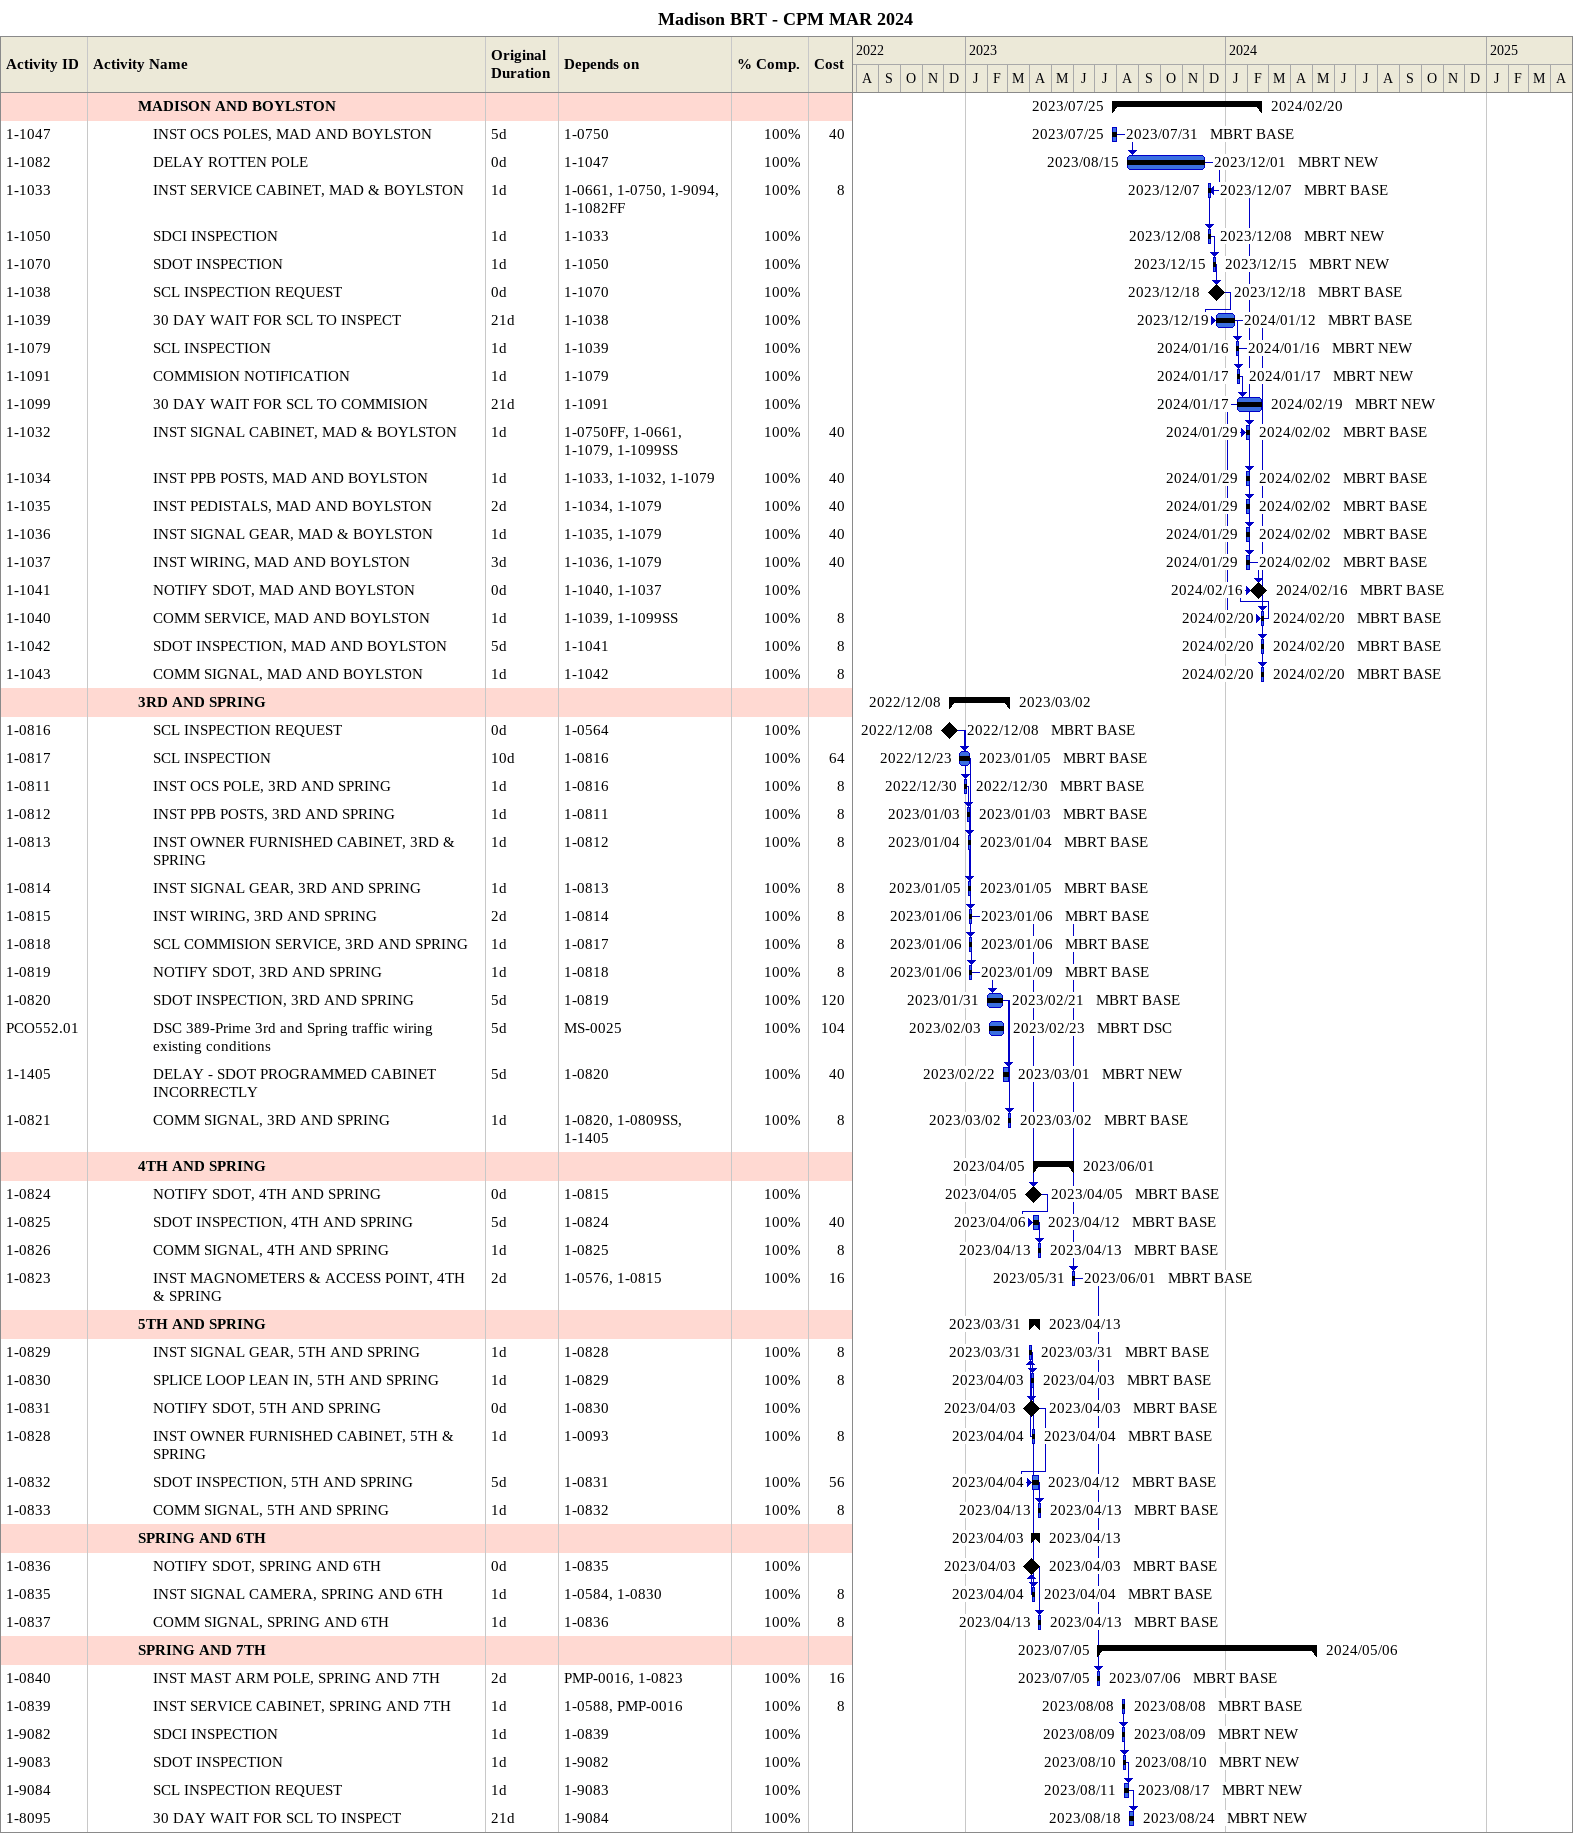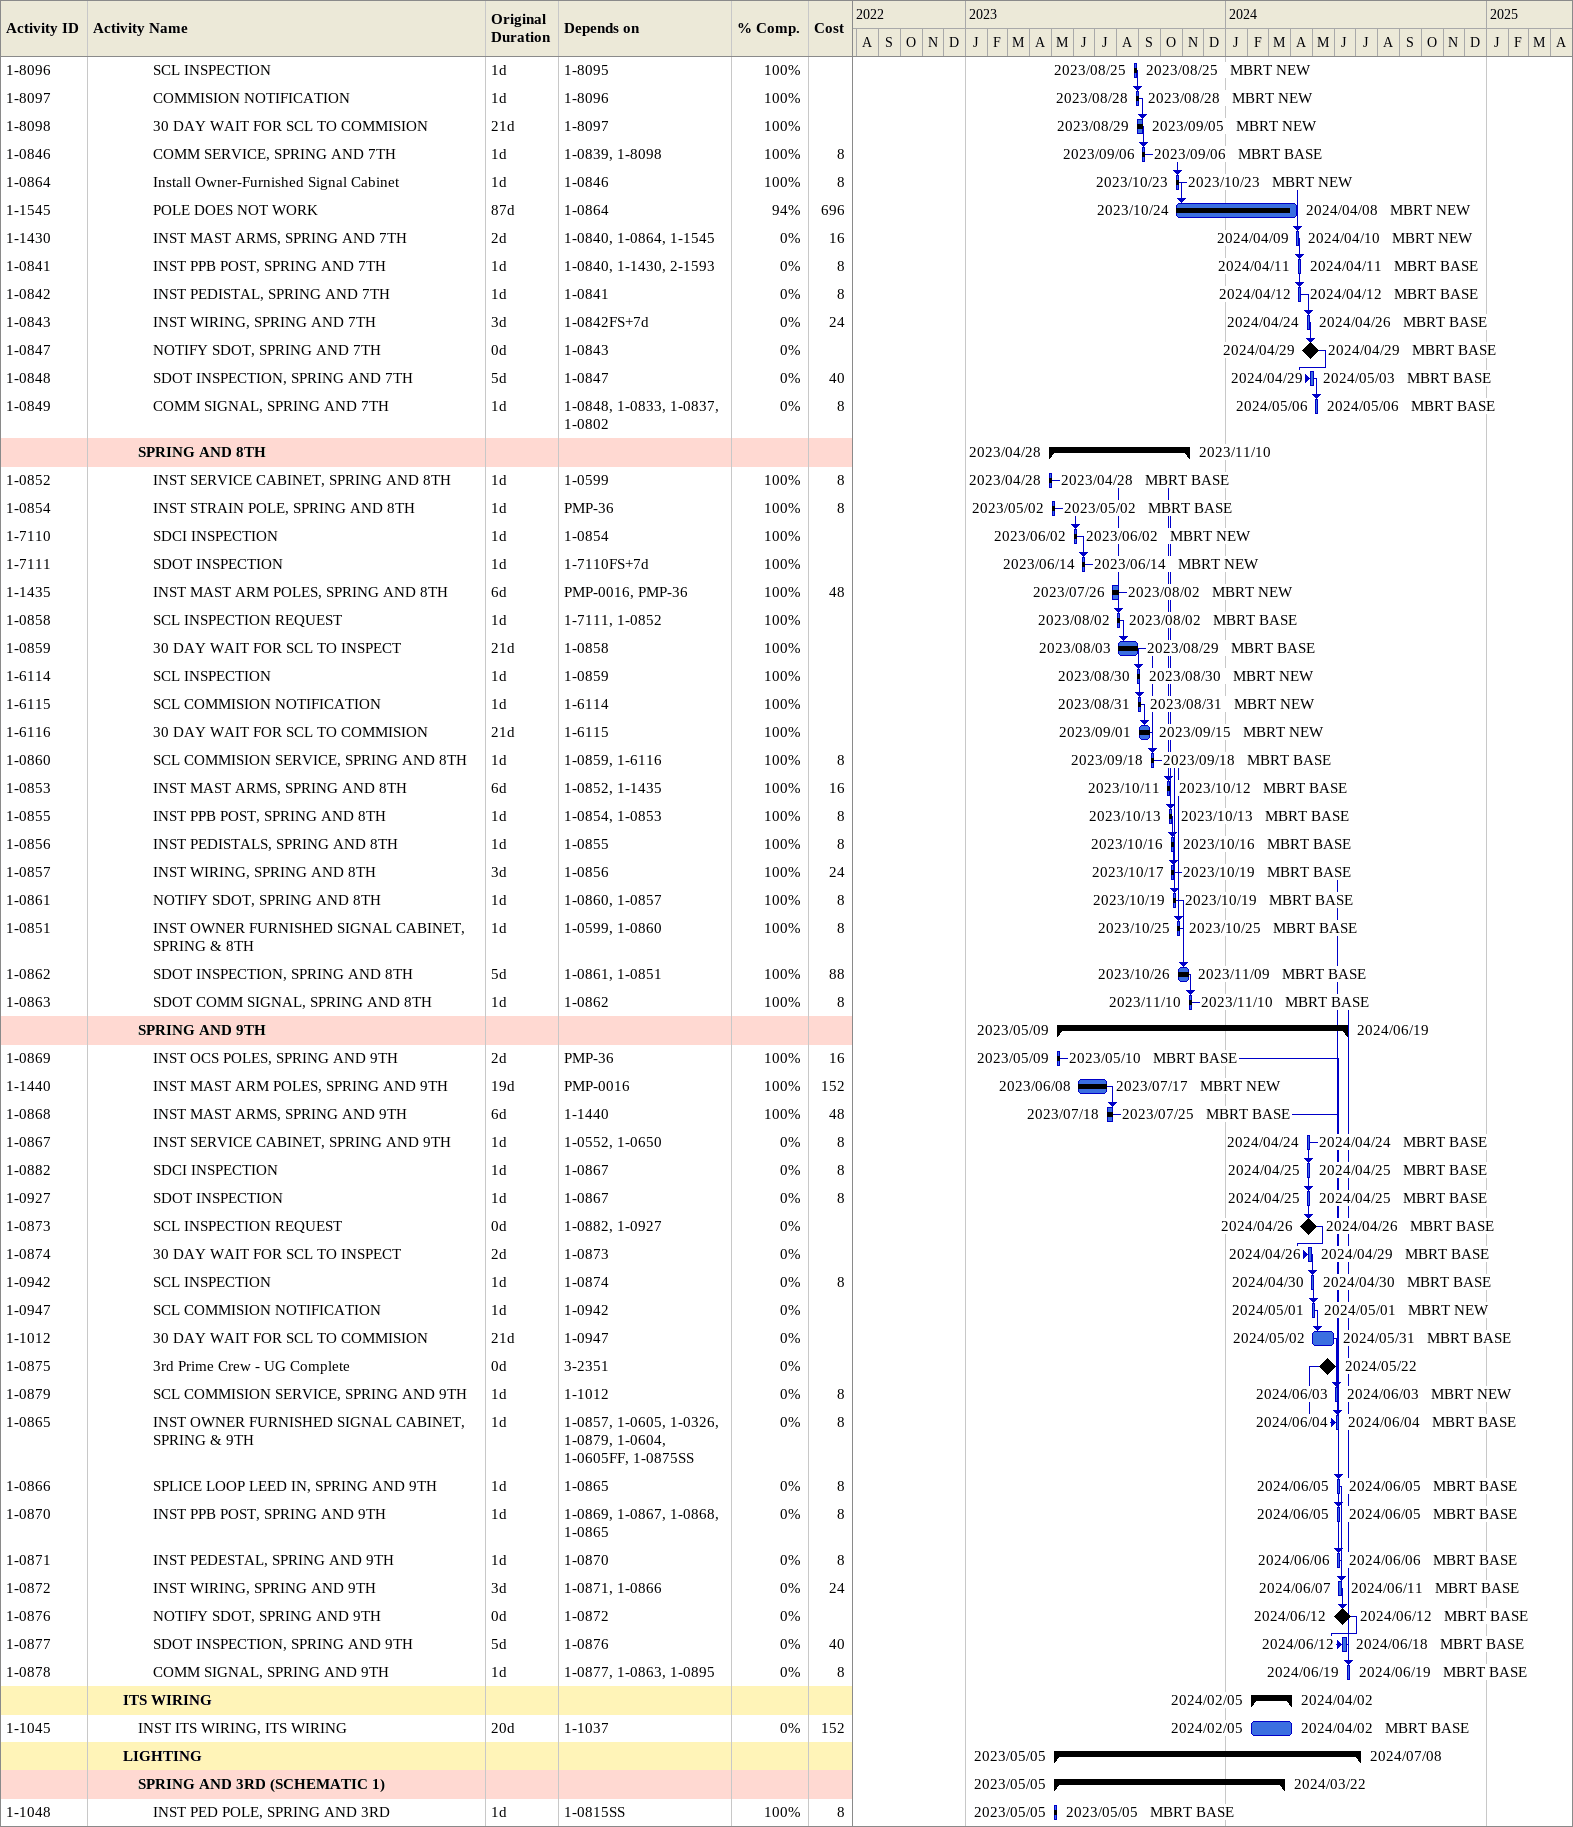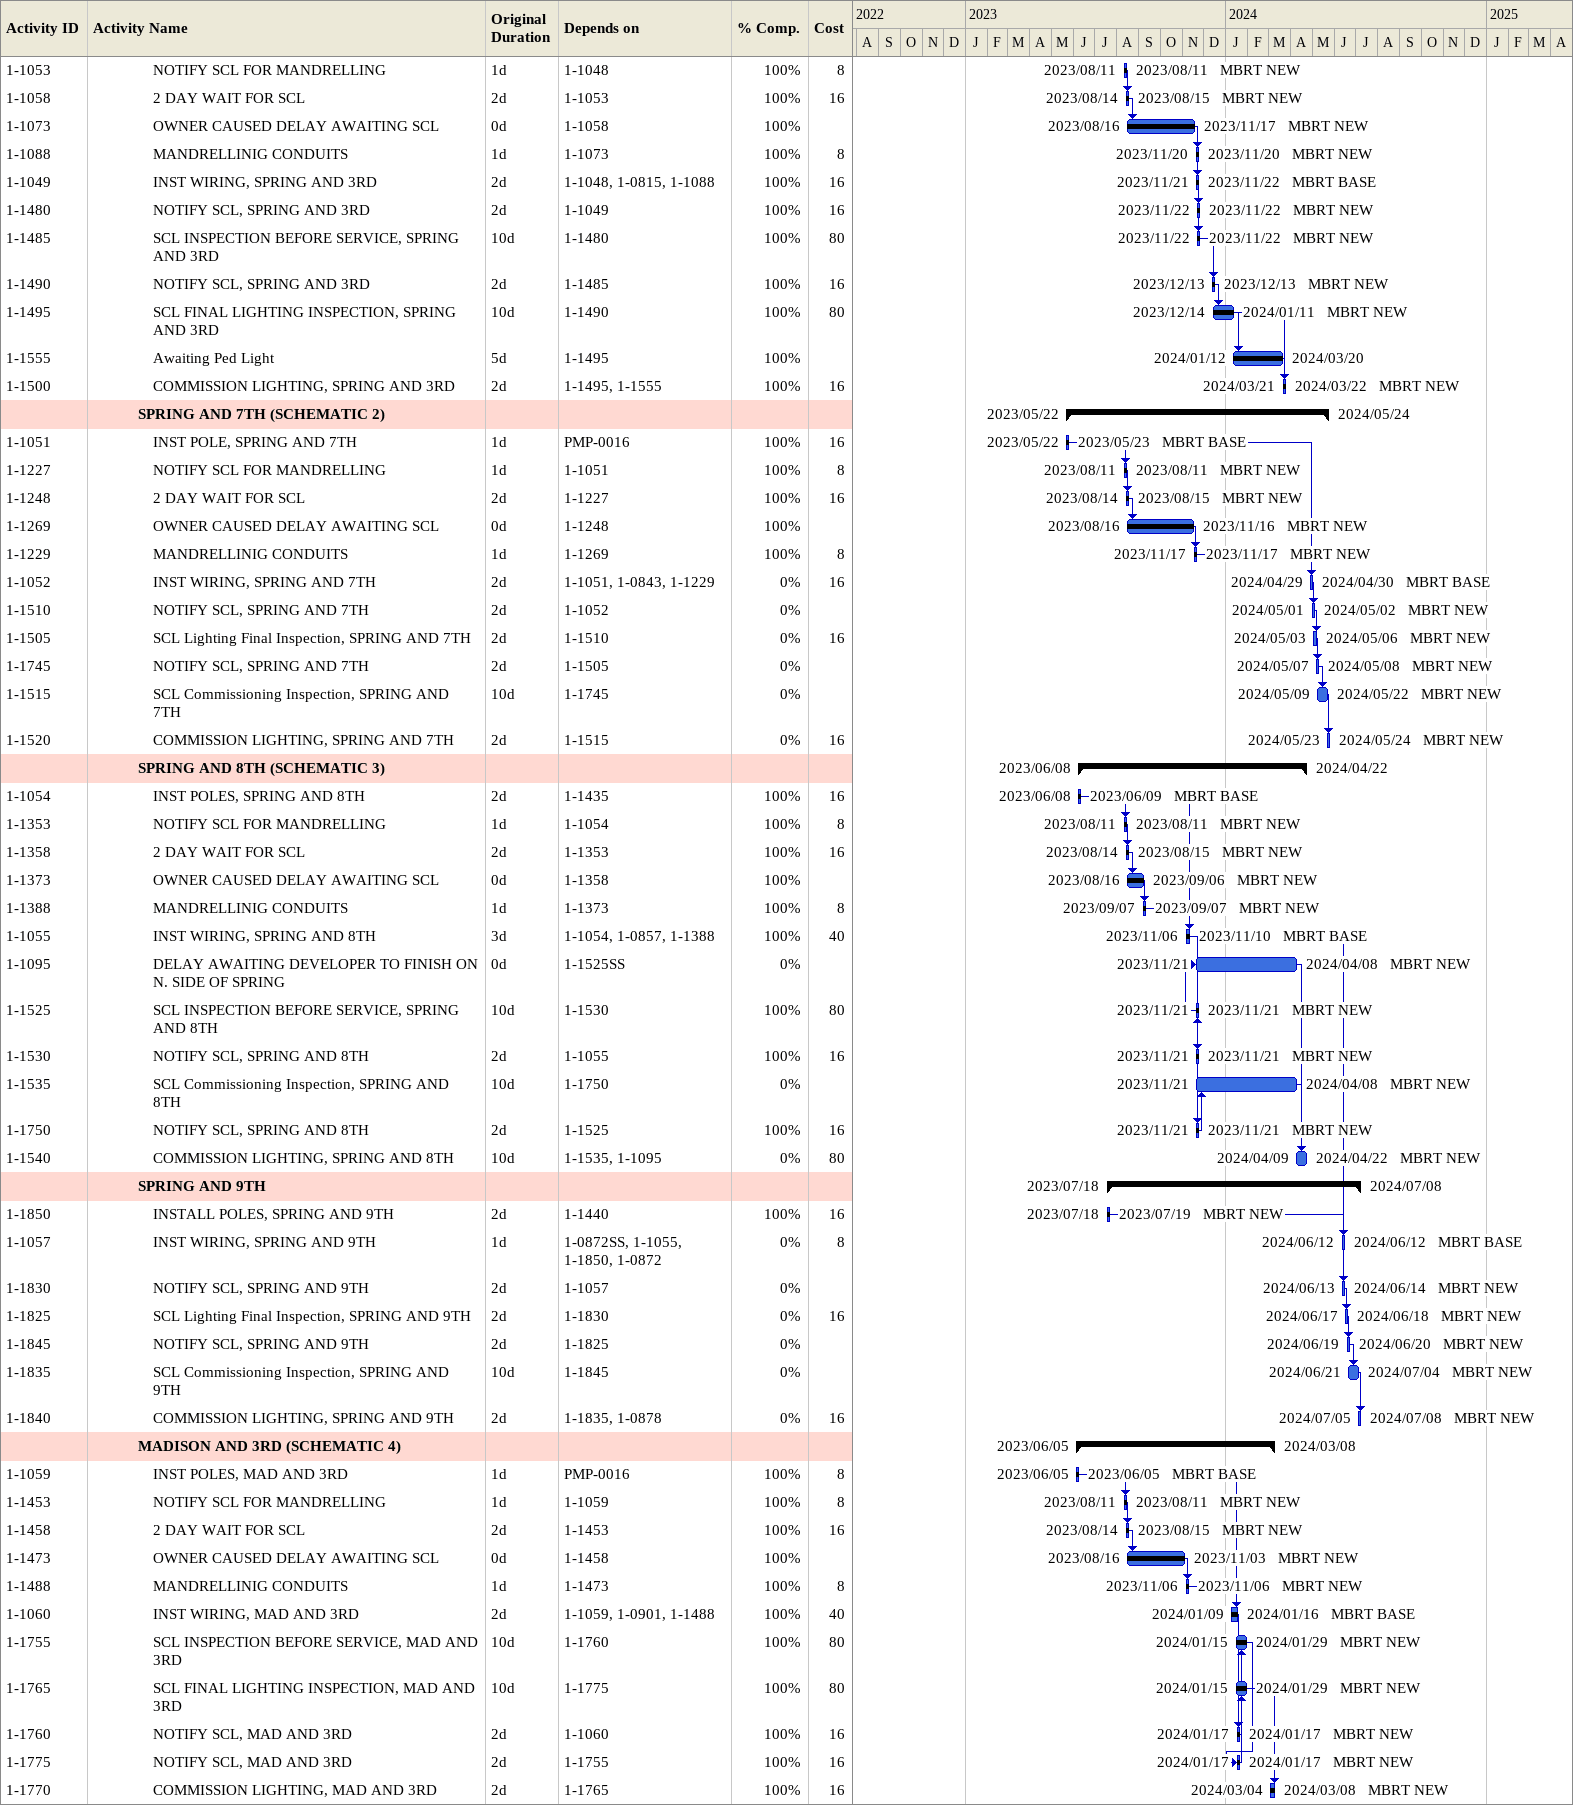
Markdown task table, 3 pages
Madison BRT - CPM MAR 2024

| ID | Level | Task | Original duration | Start | Finish | Predecessors | Resources | % complete | Cost |
|---|---|---|---|---|---|---|---|---|---|
|  | 4 | **MADISON AND BOYLSTON** |  | 2023-07-25 | 2024-02-20 |  |  |  |  |
| 1-1047 | 5 | INST OCS POLES, MAD AND BOYLSTON | 5d | 2023-07-25 | 2023-07-31 | 1-0750 | MBRT BASE | 100 | 40 |
| 1-1082 | 5 | DELAY ROTTEN POLE | 0d | 2023-08-15 | 2023-12-01 | 1-1047 | MBRT NEW | 100 |  |
| 1-1033 | 5 | INST SERVICE CABINET, MAD & BOYLSTON | 1d | 2023-12-07 | 2023-12-07 | 1-0661, 1-0750, 1-9094, 1-1082FF | MBRT BASE | 100 | 8 |
| 1-1050 | 5 | SDCI INSPECTION | 1d | 2023-12-08 | 2023-12-08 | 1-1033 | MBRT NEW | 100 |  |
| 1-1070 | 5 | SDOT INSPECTION | 1d | 2023-12-15 | 2023-12-15 | 1-1050 | MBRT NEW | 100 |  |
| 1-1038 | 5 | SCL INSPECTION REQUEST | 0d | 2023-12-18 | 2023-12-18 | 1-1070 | MBRT BASE | 100 |  |
| 1-1039 | 5 | 30 DAY WAIT FOR SCL TO INSPECT | 21d | 2023-12-19 | 2024-01-12 | 1-1038 | MBRT BASE | 100 |  |
| 1-1079 | 5 | SCL INSPECTION | 1d | 2024-01-16 | 2024-01-16 | 1-1039 | MBRT NEW | 100 |  |
| 1-1091 | 5 | COMMISION NOTIFICATION | 1d | 2024-01-17 | 2024-01-17 | 1-1079 | MBRT NEW | 100 |  |
| 1-1099 | 5 | 30 DAY WAIT FOR SCL TO COMMISION | 21d | 2024-01-17 | 2024-02-19 | 1-1091 | MBRT NEW | 100 |  |
| 1-1032 | 5 | INST SIGNAL CABINET, MAD & BOYLSTON | 1d | 2024-01-29 | 2024-02-02 | 1-0750FF, 1-0661, 1-1079, 1-1099SS | MBRT BASE | 100 | 40 |
| 1-1034 | 5 | INST PPB POSTS, MAD AND BOYLSTON | 1d | 2024-01-29 | 2024-02-02 | 1-1033, 1-1032, 1-1079 | MBRT BASE | 100 | 40 |
| 1-1035 | 5 | INST PEDISTALS, MAD AND BOYLSTON | 2d | 2024-01-29 | 2024-02-02 | 1-1034, 1-1079 | MBRT BASE | 100 | 40 |
| 1-1036 | 5 | INST SIGNAL GEAR, MAD & BOYLSTON | 1d | 2024-01-29 | 2024-02-02 | 1-1035, 1-1079 | MBRT BASE | 100 | 40 |
| 1-1037 | 5 | INST WIRING, MAD AND BOYLSTON | 3d | 2024-01-29 | 2024-02-02 | 1-1036, 1-1079 | MBRT BASE | 100 | 40 |
| 1-1041 | 5 | NOTIFY SDOT, MAD AND BOYLSTON | 0d | 2024-02-16 | 2024-02-16 | 1-1040, 1-1037 | MBRT BASE | 100 |  |
| 1-1040 | 5 | COMM SERVICE, MAD AND BOYLSTON | 1d | 2024-02-20 | 2024-02-20 | 1-1039, 1-1099SS | MBRT BASE | 100 | 8 |
| 1-1042 | 5 | SDOT INSPECTION, MAD AND BOYLSTON | 5d | 2024-02-20 | 2024-02-20 | 1-1041 | MBRT BASE | 100 | 8 |
| 1-1043 | 5 | COMM SIGNAL, MAD AND BOYLSTON | 1d | 2024-02-20 | 2024-02-20 | 1-1042 | MBRT BASE | 100 | 8 |
|  | 4 | **3RD AND SPRING** |  | 2022-12-08 | 2023-03-02 |  |  |  |  |
| 1-0816 | 5 | SCL INSPECTION REQUEST | 0d | 2022-12-08 | 2022-12-08 | 1-0564 | MBRT BASE | 100 |  |
| 1-0817 | 5 | SCL INSPECTION | 10d | 2022-12-23 | 2023-01-05 | 1-0816 | MBRT BASE | 100 | 64 |
| 1-0811 | 5 | INST OCS POLE, 3RD AND SPRING | 1d | 2022-12-30 | 2022-12-30 | 1-0816 | MBRT BASE | 100 | 8 |
| 1-0812 | 5 | INST PPB POSTS, 3RD AND SPRING | 1d | 2023-01-03 | 2023-01-03 | 1-0811 | MBRT BASE | 100 | 8 |
| 1-0813 | 5 | INST OWNER FURNISHED CABINET, 3RD & SPRING | 1d | 2023-01-04 | 2023-01-04 | 1-0812 | MBRT BASE | 100 | 8 |
| 1-0814 | 5 | INST SIGNAL GEAR, 3RD AND SPRING | 1d | 2023-01-05 | 2023-01-05 | 1-0813 | MBRT BASE | 100 | 8 |
| 1-0815 | 5 | INST WIRING, 3RD AND SPRING | 2d | 2023-01-06 | 2023-01-06 | 1-0814 | MBRT BASE | 100 | 8 |
| 1-0818 | 5 | SCL COMMISION SERVICE, 3RD AND SPRING | 1d | 2023-01-06 | 2023-01-06 | 1-0817 | MBRT BASE | 100 | 8 |
| 1-0819 | 5 | NOTIFY SDOT, 3RD AND SPRING | 1d | 2023-01-06 | 2023-01-09 | 1-0818 | MBRT BASE | 100 | 8 |
| 1-0820 | 5 | SDOT INSPECTION, 3RD AND SPRING | 5d | 2023-01-31 | 2023-02-21 | 1-0819 | MBRT BASE | 100 | 120 |
| PCO552.01 | 5 | DSC 389-Prime 3rd and Spring traffic wiring existing conditions | 5d | 2023-02-03 | 2023-02-23 | MS-0025 | MBRT DSC | 100 | 104 |
| 1-1405 | 5 | DELAY - SDOT PROGRAMMED CABINET INCORRECTLY | 5d | 2023-02-22 | 2023-03-01 | 1-0820 | MBRT NEW | 100 | 40 |
| 1-0821 | 5 | COMM SIGNAL, 3RD AND SPRING | 1d | 2023-03-02 | 2023-03-02 | 1-0820, 1-0809SS, 1-1405 | MBRT BASE | 100 | 8 |
|  | 4 | **4TH AND SPRING** |  | 2023-04-05 | 2023-06-01 |  |  |  |  |
| 1-0824 | 5 | NOTIFY SDOT, 4TH AND SPRING | 0d | 2023-04-05 | 2023-04-05 | 1-0815 | MBRT BASE | 100 |  |
| 1-0825 | 5 | SDOT INSPECTION, 4TH AND SPRING | 5d | 2023-04-06 | 2023-04-12 | 1-0824 | MBRT BASE | 100 | 40 |
| 1-0826 | 5 | COMM SIGNAL, 4TH AND SPRING | 1d | 2023-04-13 | 2023-04-13 | 1-0825 | MBRT BASE | 100 | 8 |
| 1-0823 | 5 | INST MAGNOMETERS & ACCESS POINT, 4TH & SPRING | 2d | 2023-05-31 | 2023-06-01 | 1-0576, 1-0815 | MBRT BASE | 100 | 16 |
|  | 4 | **5TH AND SPRING** |  | 2023-03-31 | 2023-04-13 |  |  |  |  |
| 1-0829 | 5 | INST SIGNAL GEAR, 5TH AND SPRING | 1d | 2023-03-31 | 2023-03-31 | 1-0828 | MBRT BASE | 100 | 8 |
| 1-0830 | 5 | SPLICE LOOP LEAN IN, 5TH AND SPRING | 1d | 2023-04-03 | 2023-04-03 | 1-0829 | MBRT BASE | 100 | 8 |
| 1-0831 | 5 | NOTIFY SDOT, 5TH AND SPRING | 0d | 2023-04-03 | 2023-04-03 | 1-0830 | MBRT BASE | 100 |  |
| 1-0828 | 5 | INST OWNER FURNISHED CABINET, 5TH & SPRING | 1d | 2023-04-04 | 2023-04-04 | 1-0093 | MBRT BASE | 100 | 8 |
| 1-0832 | 5 | SDOT INSPECTION, 5TH AND SPRING | 5d | 2023-04-04 | 2023-04-12 | 1-0831 | MBRT BASE | 100 | 56 |
| 1-0833 | 5 | COMM SIGNAL, 5TH AND SPRING | 1d | 2023-04-13 | 2023-04-13 | 1-0832 | MBRT BASE | 100 | 8 |
|  | 4 | **SPRING AND 6TH** |  | 2023-04-03 | 2023-04-13 |  |  |  |  |
| 1-0836 | 5 | NOTIFY SDOT, SPRING AND 6TH | 0d | 2023-04-03 | 2023-04-03 | 1-0835 | MBRT BASE | 100 |  |
| 1-0835 | 5 | INST SIGNAL CAMERA, SPRING AND 6TH | 1d | 2023-04-04 | 2023-04-04 | 1-0584, 1-0830 | MBRT BASE | 100 | 8 |
| 1-0837 | 5 | COMM SIGNAL, SPRING AND 6TH | 1d | 2023-04-13 | 2023-04-13 | 1-0836 | MBRT BASE | 100 | 8 |
|  | 4 | **SPRING AND 7TH** |  | 2023-07-05 | 2024-05-06 |  |  |  |  |
| 1-0840 | 5 | INST MAST ARM POLE, SPRING AND 7TH | 2d | 2023-07-05 | 2023-07-06 | PMP-0016, 1-0823 | MBRT BASE | 100 | 16 |
| 1-0839 | 5 | INST SERVICE CABINET, SPRING AND 7TH | 1d | 2023-08-08 | 2023-08-08 | 1-0588, PMP-0016 | MBRT BASE | 100 | 8 |
| 1-9082 | 5 | SDCI INSPECTION | 1d | 2023-08-09 | 2023-08-09 | 1-0839 | MBRT NEW | 100 |  |
| 1-9083 | 5 | SDOT INSPECTION | 1d | 2023-08-10 | 2023-08-10 | 1-9082 | MBRT NEW | 100 |  |
| 1-9084 | 5 | SCL INSPECTION REQUEST | 1d | 2023-08-11 | 2023-08-17 | 1-9083 | MBRT NEW | 100 |  |
| 1-8095 | 5 | 30 DAY WAIT FOR SCL TO INSPECT | 21d | 2023-08-18 | 2023-08-24 | 1-9084 | MBRT NEW | 100 |  |
| 1-8096 | 5 | SCL INSPECTION | 1d | 2023-08-25 | 2023-08-25 | 1-8095 | MBRT NEW | 100 |  |
| 1-8097 | 5 | COMMISION NOTIFICATION | 1d | 2023-08-28 | 2023-08-28 | 1-8096 | MBRT NEW | 100 |  |
| 1-8098 | 5 | 30 DAY WAIT FOR SCL TO COMMISION | 21d | 2023-08-29 | 2023-09-05 | 1-8097 | MBRT NEW | 100 |  |
| 1-0846 | 5 | COMM SERVICE, SPRING AND 7TH | 1d | 2023-09-06 | 2023-09-06 | 1-0839, 1-8098 | MBRT BASE | 100 | 8 |
| 1-0864 | 5 | Install Owner-Furnished Signal Cabinet | 1d | 2023-10-23 | 2023-10-23 | 1-0846 | MBRT NEW | 100 | 8 |
| 1-1545 | 5 | POLE DOES NOT WORK | 87d | 2023-10-24 | 2024-04-08 | 1-0864 | MBRT NEW | 94 | 696 |
| 1-1430 | 5 | INST MAST ARMS, SPRING AND 7TH | 2d | 2024-04-09 | 2024-04-10 | 1-0840, 1-0864, 1-1545 | MBRT NEW | 0 | 16 |
| 1-0841 | 5 | INST PPB POST, SPRING AND 7TH | 1d | 2024-04-11 | 2024-04-11 | 1-0840, 1-1430, 2-1593 | MBRT BASE | 0 | 8 |
| 1-0842 | 5 | INST PEDISTAL, SPRING AND 7TH | 1d | 2024-04-12 | 2024-04-12 | 1-0841 | MBRT BASE | 0 | 8 |
| 1-0843 | 5 | INST WIRING, SPRING AND 7TH | 3d | 2024-04-24 | 2024-04-26 | 1-0842FS+7d | MBRT BASE | 0 | 24 |
| 1-0847 | 5 | NOTIFY SDOT, SPRING AND 7TH | 0d | 2024-04-29 | 2024-04-29 | 1-0843 | MBRT BASE | 0 |  |
| 1-0848 | 5 | SDOT INSPECTION, SPRING AND 7TH | 5d | 2024-04-29 | 2024-05-03 | 1-0847 | MBRT BASE | 0 | 40 |
| 1-0849 | 5 | COMM SIGNAL, SPRING AND 7TH | 1d | 2024-05-06 | 2024-05-06 | 1-0848, 1-0833, 1-0837, 1-0802 | MBRT BASE | 0 | 8 |
|  | 4 | **SPRING AND 8TH** |  | 2023-04-28 | 2023-11-10 |  |  |  |  |
| 1-0852 | 5 | INST SERVICE CABINET, SPRING AND 8TH | 1d | 2023-04-28 | 2023-04-28 | 1-0599 | MBRT BASE | 100 | 8 |
| 1-0854 | 5 | INST STRAIN POLE, SPRING AND 8TH | 1d | 2023-05-02 | 2023-05-02 | PMP-36 | MBRT BASE | 100 | 8 |
| 1-7110 | 5 | SDCI INSPECTION | 1d | 2023-06-02 | 2023-06-02 | 1-0854 | MBRT NEW | 100 |  |
| 1-7111 | 5 | SDOT INSPECTION | 1d | 2023-06-14 | 2023-06-14 | 1-7110FS+7d | MBRT NEW | 100 |  |
| 1-1435 | 5 | INST MAST ARM POLES, SPRING AND 8TH | 6d | 2023-07-26 | 2023-08-02 | PMP-0016, PMP-36 | MBRT NEW | 100 | 48 |
| 1-0858 | 5 | SCL INSPECTION REQUEST | 1d | 2023-08-02 | 2023-08-02 | 1-7111, 1-0852 | MBRT BASE | 100 |  |
| 1-0859 | 5 | 30 DAY WAIT FOR SCL TO INSPECT | 21d | 2023-08-03 | 2023-08-29 | 1-0858 | MBRT BASE | 100 |  |
| 1-6114 | 5 | SCL INSPECTION | 1d | 2023-08-30 | 2023-08-30 | 1-0859 | MBRT NEW | 100 |  |
| 1-6115 | 5 | SCL COMMISION NOTIFICATION | 1d | 2023-08-31 | 2023-08-31 | 1-6114 | MBRT NEW | 100 |  |
| 1-6116 | 5 | 30 DAY WAIT FOR SCL TO COMMISION | 21d | 2023-09-01 | 2023-09-15 | 1-6115 | MBRT NEW | 100 |  |
| 1-0860 | 5 | SCL COMMISION SERVICE, SPRING AND 8TH | 1d | 2023-09-18 | 2023-09-18 | 1-0859, 1-6116 | MBRT BASE | 100 | 8 |
| 1-0853 | 5 | INST MAST ARMS, SPRING AND 8TH | 6d | 2023-10-11 | 2023-10-12 | 1-0852, 1-1435 | MBRT BASE | 100 | 16 |
| 1-0855 | 5 | INST PPB POST, SPRING AND 8TH | 1d | 2023-10-13 | 2023-10-13 | 1-0854, 1-0853 | MBRT BASE | 100 | 8 |
| 1-0856 | 5 | INST PEDISTALS, SPRING AND 8TH | 1d | 2023-10-16 | 2023-10-16 | 1-0855 | MBRT BASE | 100 | 8 |
| 1-0857 | 5 | INST WIRING, SPRING AND 8TH | 3d | 2023-10-17 | 2023-10-19 | 1-0856 | MBRT BASE | 100 | 24 |
| 1-0861 | 5 | NOTIFY SDOT, SPRING AND 8TH | 1d | 2023-10-19 | 2023-10-19 | 1-0860, 1-0857 | MBRT BASE | 100 | 8 |
| 1-0851 | 5 | INST OWNER FURNISHED SIGNAL CABINET, SPRING & 8TH | 1d | 2023-10-25 | 2023-10-25 | 1-0599, 1-0860 | MBRT BASE | 100 | 8 |
| 1-0862 | 5 | SDOT INSPECTION, SPRING AND 8TH | 5d | 2023-10-26 | 2023-11-09 | 1-0861, 1-0851 | MBRT BASE | 100 | 88 |
| 1-0863 | 5 | SDOT COMM SIGNAL, SPRING AND 8TH | 1d | 2023-11-10 | 2023-11-10 | 1-0862 | MBRT BASE | 100 | 8 |
|  | 4 | **SPRING AND 9TH** |  | 2023-05-09 | 2024-06-19 |  |  |  |  |
| 1-0869 | 5 | INST OCS POLES, SPRING AND 9TH | 2d | 2023-05-09 | 2023-05-10 | PMP-36 | MBRT BASE | 100 | 16 |
| 1-1440 | 5 | INST MAST ARM POLES, SPRING AND 9TH | 19d | 2023-06-08 | 2023-07-17 | PMP-0016 | MBRT NEW | 100 | 152 |
| 1-0868 | 5 | INST MAST ARMS, SPRING AND 9TH | 6d | 2023-07-18 | 2023-07-25 | 1-1440 | MBRT BASE | 100 | 48 |
| 1-0867 | 5 | INST SERVICE CABINET, SPRING AND 9TH | 1d | 2024-04-24 | 2024-04-24 | 1-0552, 1-0650 | MBRT BASE | 0 | 8 |
| 1-0882 | 5 | SDCI INSPECTION | 1d | 2024-04-25 | 2024-04-25 | 1-0867 | MBRT BASE | 0 | 8 |
| 1-0927 | 5 | SDOT INSPECTION | 1d | 2024-04-25 | 2024-04-25 | 1-0867 | MBRT BASE | 0 | 8 |
| 1-0873 | 5 | SCL INSPECTION REQUEST | 0d | 2024-04-26 | 2024-04-26 | 1-0882, 1-0927 | MBRT BASE | 0 |  |
| 1-0874 | 5 | 30 DAY WAIT FOR SCL TO INSPECT | 2d | 2024-04-26 | 2024-04-29 | 1-0873 | MBRT BASE | 0 |  |
| 1-0942 | 5 | SCL INSPECTION | 1d | 2024-04-30 | 2024-04-30 | 1-0874 | MBRT BASE | 0 | 8 |
| 1-0947 | 5 | SCL COMMISION NOTIFICATION | 1d | 2024-05-01 | 2024-05-01 | 1-0942 | MBRT NEW | 0 |  |
| 1-1012 | 5 | 30 DAY WAIT FOR SCL TO COMMISION | 21d | 2024-05-02 | 2024-05-31 | 1-0947 | MBRT BASE | 0 |  |
| 1-0875 | 5 | 3rd Prime Crew - UG Complete | 0d | 2024-05-22 | 2024-05-22 | 3-2351 |  | 0 |  |
| 1-0879 | 5 | SCL COMMISION SERVICE, SPRING AND 9TH | 1d | 2024-06-03 | 2024-06-03 | 1-1012 | MBRT NEW | 0 | 8 |
| 1-0865 | 5 | INST OWNER FURNISHED SIGNAL CABINET, SPRING & 9TH | 1d | 2024-06-04 | 2024-06-04 | 1-0857, 1-0605, 1-0326, 1-0879, 1-0604, 1-0605FF, 1-0875SS | MBRT BASE | 0 | 8 |
| 1-0866 | 5 | SPLICE LOOP LEED IN, SPRING AND 9TH | 1d | 2024-06-05 | 2024-06-05 | 1-0865 | MBRT BASE | 0 | 8 |
| 1-0870 | 5 | INST PPB POST, SPRING AND 9TH | 1d | 2024-06-05 | 2024-06-05 | 1-0869, 1-0867, 1-0868, 1-0865 | MBRT BASE | 0 | 8 |
| 1-0871 | 5 | INST PEDESTAL, SPRING AND 9TH | 1d | 2024-06-06 | 2024-06-06 | 1-0870 | MBRT BASE | 0 | 8 |
| 1-0872 | 5 | INST WIRING, SPRING AND 9TH | 3d | 2024-06-07 | 2024-06-11 | 1-0871, 1-0866 | MBRT BASE | 0 | 24 |
| 1-0876 | 5 | NOTIFY SDOT, SPRING AND 9TH | 0d | 2024-06-12 | 2024-06-12 | 1-0872 | MBRT BASE | 0 |  |
| 1-0877 | 5 | SDOT INSPECTION, SPRING AND 9TH | 5d | 2024-06-12 | 2024-06-18 | 1-0876 | MBRT BASE | 0 | 40 |
| 1-0878 | 5 | COMM SIGNAL, SPRING AND 9TH | 1d | 2024-06-19 | 2024-06-19 | 1-0877, 1-0863, 1-0895 | MBRT BASE | 0 | 8 |
|  | 3 | **ITS WIRING** |  | 2024-02-05 | 2024-04-02 |  |  |  |  |
| 1-1045 | 4 | INST ITS WIRING, ITS WIRING | 20d | 2024-02-05 | 2024-04-02 | 1-1037 | MBRT BASE | 0 | 152 |
|  | 3 | **LIGHTING** |  | 2023-05-05 | 2024-07-08 |  |  |  |  |
|  | 4 | **SPRING AND 3RD (SCHEMATIC 1)** |  | 2023-05-05 | 2024-03-22 |  |  |  |  |
| 1-1048 | 5 | INST PED POLE, SPRING AND 3RD | 1d | 2023-05-05 | 2023-05-05 | 1-0815SS | MBRT BASE | 100 | 8 |
| 1-1053 | 5 | NOTIFY SCL FOR MANDRELLING | 1d | 2023-08-11 | 2023-08-11 | 1-1048 | MBRT NEW | 100 | 8 |
| 1-1058 | 5 | 2 DAY WAIT FOR SCL | 2d | 2023-08-14 | 2023-08-15 | 1-1053 | MBRT NEW | 100 | 16 |
| 1-1073 | 5 | OWNER CAUSED DELAY AWAITING SCL | 0d | 2023-08-16 | 2023-11-17 | 1-1058 | MBRT NEW | 100 |  |
| 1-1088 | 5 | MANDRELLINIG CONDUITS | 1d | 2023-11-20 | 2023-11-20 | 1-1073 | MBRT NEW | 100 | 8 |
| 1-1049 | 5 | INST WIRING, SPRING AND 3RD | 2d | 2023-11-21 | 2023-11-22 | 1-1048, 1-0815, 1-1088 | MBRT BASE | 100 | 16 |
| 1-1480 | 5 | NOTIFY SCL, SPRING AND 3RD | 2d | 2023-11-22 | 2023-11-22 | 1-1049 | MBRT NEW | 100 | 16 |
| 1-1485 | 5 | SCL INSPECTION BEFORE SERVICE, SPRING AND 3RD | 10d | 2023-11-22 | 2023-11-22 | 1-1480 | MBRT NEW | 100 | 80 |
| 1-1490 | 5 | NOTIFY SCL, SPRING AND 3RD | 2d | 2023-12-13 | 2023-12-13 | 1-1485 | MBRT NEW | 100 | 16 |
| 1-1495 | 5 | SCL FINAL LIGHTING INSPECTION, SPRING AND 3RD | 10d | 2023-12-14 | 2024-01-11 | 1-1490 | MBRT NEW | 100 | 80 |
| 1-1555 | 5 | Awaiting Ped Light | 5d | 2024-01-12 | 2024-03-20 | 1-1495 |  | 100 |  |
| 1-1500 | 5 | COMMISSION LIGHTING, SPRING AND 3RD | 2d | 2024-03-21 | 2024-03-22 | 1-1495, 1-1555 | MBRT NEW | 100 | 16 |
|  | 4 | **SPRING AND 7TH (SCHEMATIC 2)** |  | 2023-05-22 | 2024-05-24 |  |  |  |  |
| 1-1051 | 5 | INST POLE, SPRING AND 7TH | 1d | 2023-05-22 | 2023-05-23 | PMP-0016 | MBRT BASE | 100 | 16 |
| 1-1227 | 5 | NOTIFY SCL FOR MANDRELLING | 1d | 2023-08-11 | 2023-08-11 | 1-1051 | MBRT NEW | 100 | 8 |
| 1-1248 | 5 | 2 DAY WAIT FOR SCL | 2d | 2023-08-14 | 2023-08-15 | 1-1227 | MBRT NEW | 100 | 16 |
| 1-1269 | 5 | OWNER CAUSED DELAY AWAITING SCL | 0d | 2023-08-16 | 2023-11-16 | 1-1248 | MBRT NEW | 100 |  |
| 1-1229 | 5 | MANDRELLINIG CONDUITS | 1d | 2023-11-17 | 2023-11-17 | 1-1269 | MBRT NEW | 100 | 8 |
| 1-1052 | 5 | INST WIRING, SPRING AND 7TH | 2d | 2024-04-29 | 2024-04-30 | 1-1051, 1-0843, 1-1229 | MBRT BASE | 0 | 16 |
| 1-1510 | 5 | NOTIFY SCL, SPRING AND 7TH | 2d | 2024-05-01 | 2024-05-02 | 1-1052 | MBRT NEW | 0 |  |
| 1-1505 | 5 | SCL Lighting Final Inspection, SPRING AND 7TH | 2d | 2024-05-03 | 2024-05-06 | 1-1510 | MBRT NEW | 0 | 16 |
| 1-1745 | 5 | NOTIFY SCL, SPRING AND 7TH | 2d | 2024-05-07 | 2024-05-08 | 1-1505 | MBRT NEW | 0 |  |
| 1-1515 | 5 | SCL Commissioning Inspection, SPRING AND 7TH | 10d | 2024-05-09 | 2024-05-22 | 1-1745 | MBRT NEW | 0 |  |
| 1-1520 | 5 | COMMISSION LIGHTING, SPRING AND 7TH | 2d | 2024-05-23 | 2024-05-24 | 1-1515 | MBRT NEW | 0 | 16 |
|  | 4 | **SPRING AND 8TH (SCHEMATIC 3)** |  | 2023-06-08 | 2024-04-22 |  |  |  |  |
| 1-1054 | 5 | INST POLES, SPRING AND 8TH | 2d | 2023-06-08 | 2023-06-09 | 1-1435 | MBRT BASE | 100 | 16 |
| 1-1353 | 5 | NOTIFY SCL FOR MANDRELLING | 1d | 2023-08-11 | 2023-08-11 | 1-1054 | MBRT NEW | 100 | 8 |
| 1-1358 | 5 | 2 DAY WAIT FOR SCL | 2d | 2023-08-14 | 2023-08-15 | 1-1353 | MBRT NEW | 100 | 16 |
| 1-1373 | 5 | OWNER CAUSED DELAY AWAITING SCL | 0d | 2023-08-16 | 2023-09-06 | 1-1358 | MBRT NEW | 100 |  |
| 1-1388 | 5 | MANDRELLINIG CONDUITS | 1d | 2023-09-07 | 2023-09-07 | 1-1373 | MBRT NEW | 100 | 8 |
| 1-1055 | 5 | INST WIRING, SPRING AND 8TH | 3d | 2023-11-06 | 2023-11-10 | 1-1054, 1-0857, 1-1388 | MBRT BASE | 100 | 40 |
| 1-1095 | 5 | DELAY AWAITING DEVELOPER TO FINISH ON N. SIDE OF SPRING | 0d | 2023-11-21 | 2024-04-08 | 1-1525SS | MBRT NEW | 0 |  |
| 1-1525 | 5 | SCL INSPECTION BEFORE SERVICE, SPRING AND 8TH | 10d | 2023-11-21 | 2023-11-21 | 1-1530 | MBRT NEW | 100 | 80 |
| 1-1530 | 5 | NOTIFY SCL, SPRING AND 8TH | 2d | 2023-11-21 | 2023-11-21 | 1-1055 | MBRT NEW | 100 | 16 |
| 1-1535 | 5 | SCL Commissioning Inspection, SPRING AND 8TH | 10d | 2023-11-21 | 2024-04-08 | 1-1750 | MBRT NEW | 0 |  |
| 1-1750 | 5 | NOTIFY SCL, SPRING AND 8TH | 2d | 2023-11-21 | 2023-11-21 | 1-1525 | MBRT NEW | 100 | 16 |
| 1-1540 | 5 | COMMISSION LIGHTING, SPRING AND 8TH | 10d | 2024-04-09 | 2024-04-22 | 1-1535, 1-1095 | MBRT NEW | 0 | 80 |
|  | 4 | **SPRING AND 9TH** |  | 2023-07-18 | 2024-07-08 |  |  |  |  |
| 1-1850 | 5 | INSTALL POLES, SPRING AND 9TH | 2d | 2023-07-18 | 2023-07-19 | 1-1440 | MBRT NEW | 100 | 16 |
| 1-1057 | 5 | INST WIRING, SPRING AND 9TH | 1d | 2024-06-12 | 2024-06-12 | 1-0872SS, 1-1055, 1-1850, 1-0872 | MBRT BASE | 0 | 8 |
| 1-1830 | 5 | NOTIFY SCL, SPRING AND 9TH | 2d | 2024-06-13 | 2024-06-14 | 1-1057 | MBRT NEW | 0 |  |
| 1-1825 | 5 | SCL Lighting Final Inspection, SPRING AND 9TH | 2d | 2024-06-17 | 2024-06-18 | 1-1830 | MBRT NEW | 0 | 16 |
| 1-1845 | 5 | NOTIFY SCL, SPRING AND 9TH | 2d | 2024-06-19 | 2024-06-20 | 1-1825 | MBRT NEW | 0 |  |
| 1-1835 | 5 | SCL Commissioning Inspection, SPRING AND 9TH | 10d | 2024-06-21 | 2024-07-04 | 1-1845 | MBRT NEW | 0 |  |
| 1-1840 | 5 | COMMISSION LIGHTING, SPRING AND 9TH | 2d | 2024-07-05 | 2024-07-08 | 1-1835, 1-0878 | MBRT NEW | 0 | 16 |
|  | 4 | **MADISON AND 3RD (SCHEMATIC 4)** |  | 2023-06-05 | 2024-03-08 |  |  |  |  |
| 1-1059 | 5 | INST POLES, MAD AND 3RD | 1d | 2023-06-05 | 2023-06-05 | PMP-0016 | MBRT BASE | 100 | 8 |
| 1-1453 | 5 | NOTIFY SCL FOR MANDRELLING | 1d | 2023-08-11 | 2023-08-11 | 1-1059 | MBRT NEW | 100 | 8 |
| 1-1458 | 5 | 2 DAY WAIT FOR SCL | 2d | 2023-08-14 | 2023-08-15 | 1-1453 | MBRT NEW | 100 | 16 |
| 1-1473 | 5 | OWNER CAUSED DELAY AWAITING SCL | 0d | 2023-08-16 | 2023-11-03 | 1-1458 | MBRT NEW | 100 |  |
| 1-1488 | 5 | MANDRELLINIG CONDUITS | 1d | 2023-11-06 | 2023-11-06 | 1-1473 | MBRT NEW | 100 | 8 |
| 1-1060 | 5 | INST WIRING, MAD AND 3RD | 2d | 2024-01-09 | 2024-01-16 | 1-1059, 1-0901, 1-1488 | MBRT BASE | 100 | 40 |
| 1-1755 | 5 | SCL INSPECTION BEFORE SERVICE, MAD AND 3RD | 10d | 2024-01-15 | 2024-01-29 | 1-1760 | MBRT NEW | 100 | 80 |
| 1-1765 | 5 | SCL FINAL LIGHTING INSPECTION, MAD AND 3RD | 10d | 2024-01-15 | 2024-01-29 | 1-1775 | MBRT NEW | 100 | 80 |
| 1-1760 | 5 | NOTIFY SCL, MAD AND 3RD | 2d | 2024-01-17 | 2024-01-17 | 1-1060 | MBRT NEW | 100 | 16 |
| 1-1775 | 5 | NOTIFY SCL, MAD AND 3RD | 2d | 2024-01-17 | 2024-01-17 | 1-1755 | MBRT NEW | 100 | 16 |
| 1-1770 | 5 | COMMISSION LIGHTING, MAD AND 3RD | 2d | 2024-03-04 | 2024-03-08 | 1-1765 | MBRT NEW | 100 | 16 |
